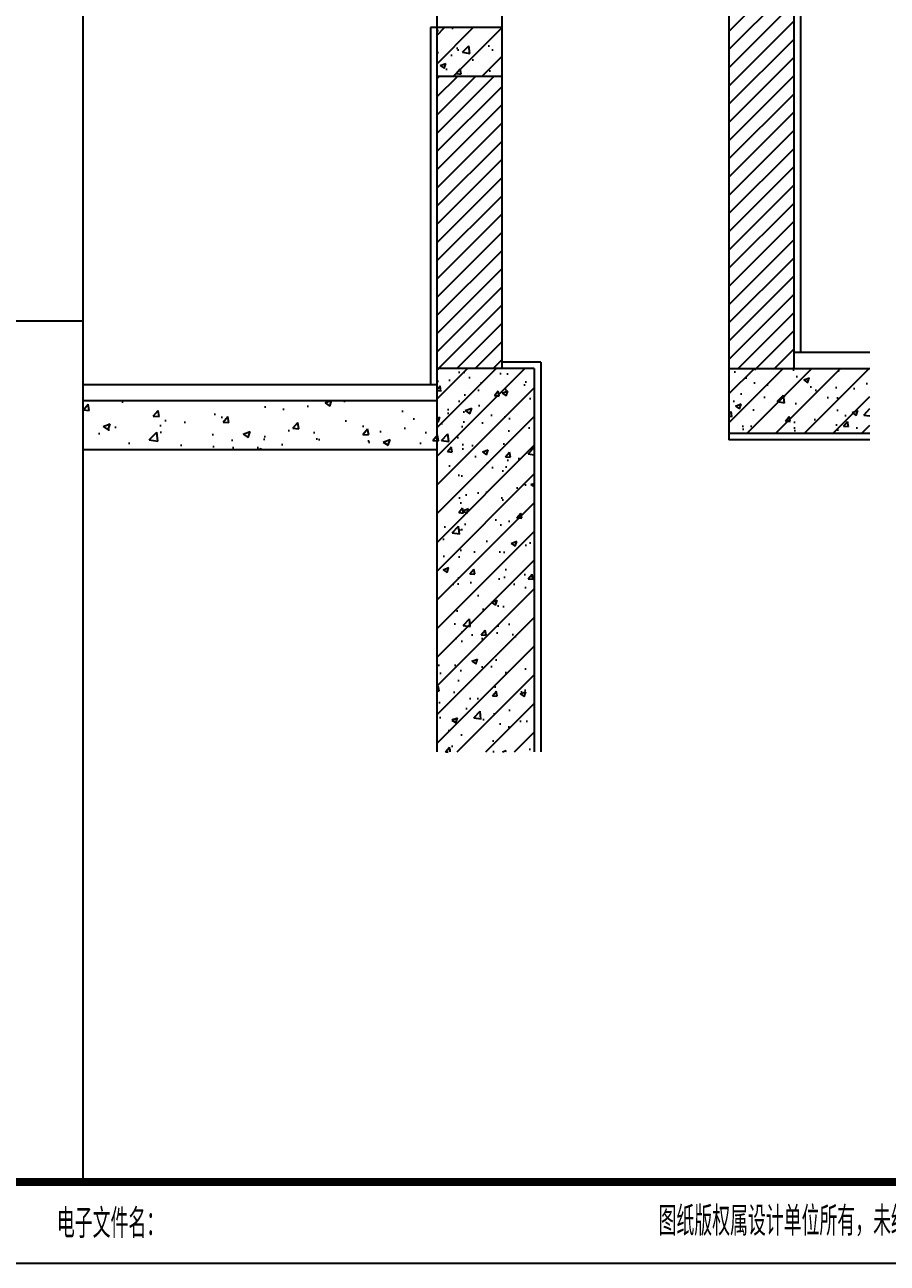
# Model space of a CAD drawing. Extents: x -1041549 to 749950, y -354245 to 17554.
# Drawn here: x 342689 to 345346, y -211190 to -207375 of the extents above; entities that cross this region are included whole.
import ezdxf

# ---------------------------------------------------------------- set-up
doc = ezdxf.new("R2010")
doc.units = 0
doc.header["$LTSCALE"] = 1000
doc.header["$MEASUREMENT"] = 0
for name, color, linetype in [('14', 1, 'Continuous'), ('PUB_TITLE', 4, 'Continuous'), ('WALL', 4, 'Continuous')]:
    doc.layers.add(name, color=color, linetype=linetype)
doc.styles.add('hztxt', font='romand_pkpm', dxfattribs={"bigfont": 'gbcbig'})
pattern_1 = [(45, (-11915.52, -14185.246), (-44.194174, 44.194174), []), (50, (-11915.52, -14185.25), (179.315046, -15.688034), [18.75, -206.25]), (355, (-11915.52, -14185.25), (-34.68783, 188.04803), [15, -165]), (100.4514, (-11900.58, -14186.55), (144.627345, 172.359886), [15.93505, -175.28553]), (46.1842, (-11915.52, -14135.25), (266.81026, -41.37975), [28.125, -309.375]), (96.6356, (-11893.28, -14138.7), (233.66568, 243.52947), [23.90257, -262.92825]), (351.1842, (-11915.52, -14135.25), (233.66549, 243.52965), [22.5, -247.5]), (21, (-11890.52, -14147.75), (149.226763, -100.65472), [18.75, -206.25]), (326, (-11890.52, -14147.75), (60.82883, 181.28751), [15, -165]), (71.4514, (-11878.08, -14156.13), (210.05566, 80.632624), [15.93505, -175.28553]), (37.5, (-11915.52, -14185.246), (3.039964, 83.223463), [0, -163, 0, -167.5, 0, -165.625]), (7.5, (-11915.52, -14185.25), (65.767384, 98.602928), [0, -95.5, 0, -159.25, 0, -63.125]), (327.5, (-11971.27, -14185.246), (133.455609, -5.638718), [0, -62.5, 0, -195, 0, -258.75]), (317.5, (-11996.27, -14185.25), (145.796542, 25.026246), [0, -81.25, 0, -129.5, 0, -183.75])]

# ---------------------------------------------------------------- blocks, each defined once
blk = doc.blocks.new('$titleblk$00000212')
at = {"layer": '14', "style": 'hztxt', "width": 0.85}
for s, p in [('电子文件名：', (-198.31, 0.78)), ('图纸版权属设计单位所有，未经许可，外人及外单位不得翻印复制作为其他工程之用。', (-124.17, 1.07))]:
    blk.add_text(s, height=3.6, rotation=359.9997, dxfattribs=at).set_placement(p)
blk = doc.blocks.new('A$Ce58e362c')
at = {"layer": 'PUB_TITLE', "xscale": 150, "yscale": 150, "zscale": 150}
blk.add_blockref('$titleblk$00000212', (29680, -76), dxfattribs=at)

msp = doc.modelspace()

# ---------------------------------------------------------------- hatches: boundary and pattern name
h = msp.add_hatch()
h.set_pattern_fill('ANSI31', color=8, scale=25)
h.set_pattern_definition([(45, (-11915.52, -14185.246), (-28.0633004, 28.0633004), [])])
h.paths.add_polyline_path([(344858.9, -208433.8), (345058.9, -208433.8), (345058.9, -205883.8), (344858.9, -205883.8)])
h = msp.add_hatch()
h.set_pattern_fill('钢筋混凝土', color=8, scale=25)
h.set_pattern_definition([(45, (0, 0), (-44.194174, 44.194174), []), (50, (0, 0), (179.315046, -15.688034), [18.75, -206.25]), (355, (0, 0), (-34.68783, 188.04803), [15, -165]), (100.4514, (14.94, -1.3), (144.627345, 172.359886), [15.93505, -175.28553]), (46.1842, (0, 50), (266.81026, -41.37975), [28.125, -309.375]), (96.6356, (22.23, 46.55), (233.66568, 243.52947), [23.90257, -262.92825]), (351.1842, (0, 50), (233.66549, 243.52965), [22.5, -247.5]), (21, (25, 37.5), (149.226763, -100.65472), [18.75, -206.25]), (326, (25, 37.5), (60.82883, 181.28751), [15, -165]), (71.4514, (37.44, 29.11), (210.05566, 80.632624), [15.93505, -175.28553]), (37.5, (0, 0), (3.039964, 83.223463), [0, -163, 0, -167.5, 0, -165.625]), (7.5, (0, 0), (65.767384, 98.602928), [0, -95.5, 0, -159.25, 0, -63.125]), (327.5, (-55.75, 0), (133.455609, -5.638718), [0, -62.5, 0, -195, 0, -258.75]), (317.5, (-80.75, 0), (145.796542, 25.026246), [0, -81.25, 0, -129.5, 0, -183.75])])
h.paths.add_polyline_path([(344158.9, -207383.8), (343958.9, -207383.8), (343958.9, -207533.8), (344158.9, -207533.8)])
h = msp.add_hatch()
h.set_pattern_fill('ANSI31', color=8, scale=25)
h.set_pattern_definition([(45, (0, 0), (-28.0633004, 28.0633004), [])])
h.paths.add_polyline_path([(344158.9, -207533.8), (343958.9, -207533.8), (343958.9, -208433.8), (344158.9, -208433.8)])
h = msp.add_hatch()
h.set_pattern_fill('钢筋混凝土', color=8, scale=25)
h.set_pattern_definition(pattern_1)
h.paths.add_polyline_path([(344258.9, -208433.8), (343958.9, -208433.8), (343958.9, -209614.9), (344258.9, -209614.9)])
h = msp.add_hatch()
h.set_pattern_fill('钢筋混凝土', color=8, scale=25)
h.set_pattern_definition(pattern_1)
h.paths.add_polyline_path([(344858.9, -208433.8), (344858.9, -208633.8), (345293.3, -208633.8), (345293.3, -208433.8)])
h = msp.add_hatch()
h.set_pattern_fill('混凝土', color=8, scale=30)
h.set_pattern_definition([(50, (432396.8, -227938.78), (215.17805, -18.82564), [22.5, -247.5]), (355, (432396.8, -227938.78), (-41.6254, 225.65764), [18, -198]), (100.4514, (432414.73, -227940.35), (173.5528, 206.83186), [19.12206, -210.34263]), (46.1842, (432396.8, -227878.78), (320.1723, -49.6557), [33.75, -371.25]), (96.6356, (432423.48, -227882.9), (280.3988, 292.2354), [28.6831, -315.5139]), (351.1842, (432396.8, -227878.78), (280.3986, 292.2356), [27, -297]), (21, (432426.8, -227893.78), (179.0721, -120.78567), [22.5, -247.5]), (326, (432426.8, -227893.78), (72.9946, 217.545), [18, -198]), (71.4514, (432441.72, -227903.84), (252.0668, 96.75915), [19.12206, -210.34263]), (37.5, (432396.8, -227938.78), (3.647957, 99.868156), [0, -195.6, 0, -201, 0, -198.75]), (7.5, (432396.8, -227938.78), (78.92086, 118.32351), [0, -114.6, 0, -191.1, 0, -75.75]), (327.5, (432329.9, -227938.78), (160.14673, -6.76646), [0, -75, 0, -234, 0, -310.5]), (317.5, (432299.9, -227938.78), (174.95585, 30.0315), [0, -97.5, 0, -155.4, 0, -220.5])])
h.paths.add_polyline_path([(342867.8, -208533.8), (342867.8, -208683.8), (344105.1, -208683.8), (344105.1, -208533.8)])

# ---------------------------------------------------------------- linework, layer by layer
at = {"color": 8}
for p, q in [((342867.8, -204365.5), (342867.8, -210939.8)), ((345078.9, -205363.8), (345078.9, -208383.8)), ((343938.9, -207383.8), (343938.9, -208483.8)), ((343958.9, -207383.8), (343938.9, -207383.8)), ((327596.1, -208287), (342867.8, -208287)), ((345058.9, -208383.8), (345293.3, -208383.8)), ((344278.9, -208413.8), (344158.9, -208413.8)), ((344278.9, -208413.8), (344278.9, -209614.9)), ((344858.9, -208633.8), (344858.9, -208653.8)), ((345293.3, -208653.8), (344858.9, -208653.8))]:
    msp.add_line(p, q, dxfattribs=at)
at = {"color": 2}
for p, q in [((343958.9, -205883.8), (343958.9, -207383.8)), ((344158.9, -205883.8), (344158.9, -207383.8))]:
    msp.add_line(p, q, dxfattribs=at)
for p, q in [((342867.8, -208483.8), (342867.8, -208683.8)), ((343958.9, -208533.8), (342867.8, -208533.8))]:
    msp.add_line(p, q)
at = {"color": 8}
msp.add_lwpolyline([(343958.9, -208483.8), (342867.8, -208483.8)], dxfattribs=at)
msp.add_lwpolyline([(343958.9, -208683.8), (342867.8, -208683.8)])
at = {"layer": 'PUB_TITLE'}
msp.add_lwpolyline([(326971.1, -211189.8), (347996.1, -211189.8), (347996.1, -196339.8), (326971.1, -196339.8)], close=True, dxfattribs=at)
msp.add_lwpolyline([(326971.1, -211189.8), (347996.1, -211189.8), (347996.1, -196339.8), (326971.1, -196339.8)], close=True, dxfattribs=at)
at = {"layer": 'PUB_TITLE', "const_width": 25}
msp.add_lwpolyline([(327596.1, -210939.8), (347746.1, -210939.8), (347746.1, -196589.8), (327596.1, -196589.8)], close=True, dxfattribs=at)
msp.add_lwpolyline([(327596.1, -210939.8), (347746.1, -210939.8), (347746.1, -196589.8), (327596.1, -196589.8)], close=True, dxfattribs=at)
at = {"layer": 'WALL'}
for p, q in [((345058.9, -205383.8), (345058.9, -208433.8)), ((344858.9, -205483.8), (344858.9, -208433.8)), ((344158.9, -207383.8), (343958.9, -207383.8)), ((343958.9, -207383.8), (343958.9, -208433.8)), ((344158.9, -207383.8), (344158.9, -208433.8)), ((344158.9, -207533.8), (343958.9, -207533.8)), ((344258.9, -208433.8), (343958.9, -208433.8)), ((343958.9, -208433.8), (343958.9, -209614.9)), ((344258.9, -208433.8), (344258.9, -209614.9)), ((344858.9, -208433.8), (345293.3, -208433.8)), ((344858.9, -208433.8), (344858.9, -208633.8)), ((345293.3, -208633.8), (344858.9, -208633.8))]:
    msp.add_line(p, q, dxfattribs=at)

# ---------------------------------------------------------------- block references
at = {"xscale": 0.1666666666666666, "yscale": 0.1666666666666666, "zscale": 0.1666666666666666}
msp.add_blockref('A$Ce58e362c', (342799.4, -211119), dxfattribs=at)

doc.saveas('drawing.dxf')
